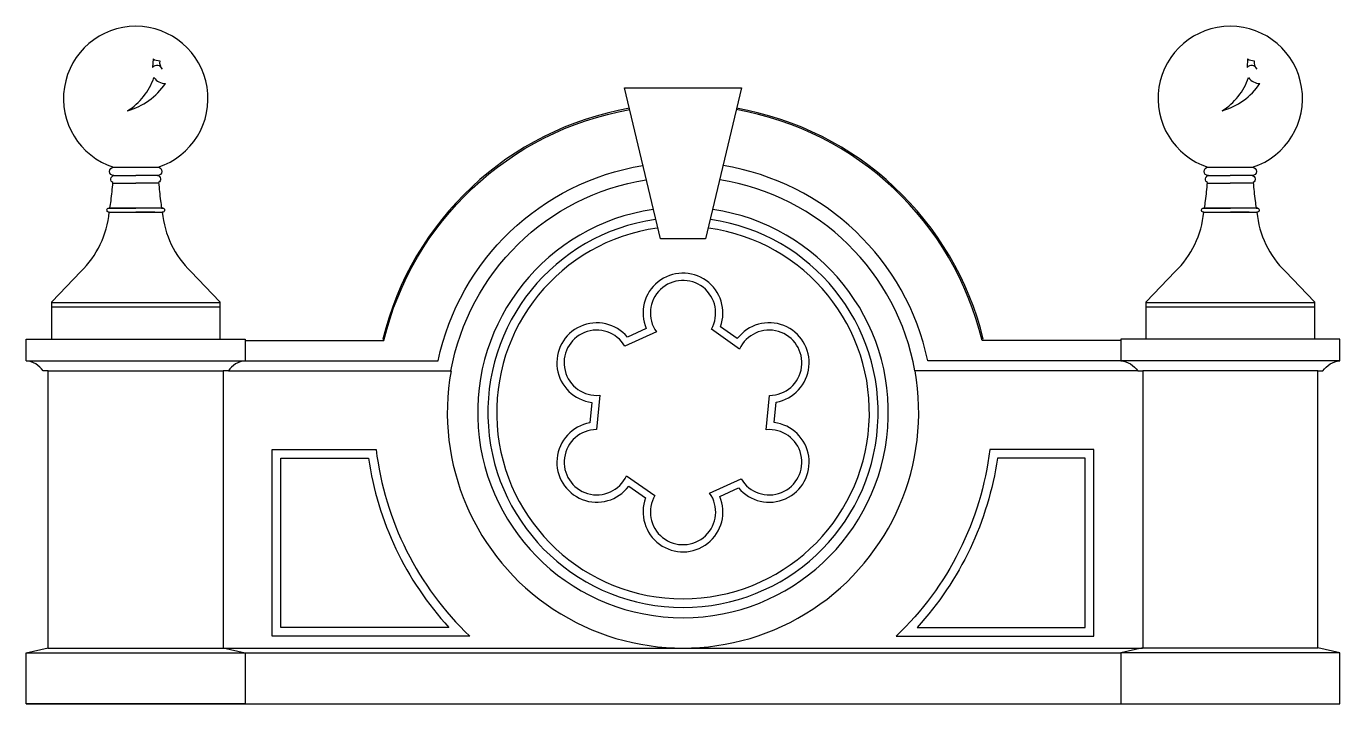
# Model space of a CAD drawing. Extents: x 206 to 2006, y 1977 to 2906.
import ezdxf

# ---------------------------------------------------------------- set-up
doc = ezdxf.new("R2010")
doc.units = 0
doc.header["$LTSCALE"] = 0.85
doc.header["$MEASUREMENT"] = 0
for name, color, linetype in [('2', 2, 'CONTINUOUS'), ('3', 3, 'CONTINUOUS'), ('4', 4, 'CONTINUOUS'), ('6', 7, 'CONTINUOUS'), ('7', 7, 'CONTINUOUS')]:
    doc.layers.add(name, color=color, linetype=linetype)

msp = doc.modelspace()

# ---------------------------------------------------------------- linework, layer by layer
at = {"layer": '2'}
msp.add_line((206.3, 1977.4), (2006.3, 1977.4), dxfattribs=at)
at = {"layer": '3'}
for p, q in [((380.1, 2861.8), (379.3, 2849.7)), ((1880.1, 2861.8), (1879.3, 2849.7)), ((326.2, 2701.7), (356.3, 2701.7)), ((386.3, 2701.7), (356.3, 2701.7)), ((1826.2, 2701.7), (1856.3, 2701.7)), ((1886.3, 2701.7), (1856.3, 2701.7)), ((325, 2691.5), (356.3, 2691.5)), ((387.7, 2691.5), (356.3, 2691.5)), ((1825, 2691.5), (1856.3, 2691.5)), ((1887.7, 2691.5), (1856.3, 2691.5)), ((319.4, 2651.4), (392.7, 2651.4)), ((394, 2657), (321, 2657)), ((321, 2657), (356.4, 2657)), ((382.3, 2651.4), (356.4, 2651.4)), ((1819.4, 2651.4), (1892.7, 2651.4)), ((1894, 2657), (1821, 2657)), ((1821, 2657), (1856.4, 2657)), ((1882.3, 2651.4), (1856.4, 2651.4)), ((471.5, 2527.4), (241, 2527.4)), ((1971.5, 2527.4), (1741, 2527.4)), ((694.8, 2477.4), (696.3, 2475.4)), ((236.3, 2433.8), (476.3, 2433.8)), ((1976.3, 2433.8), (1736.3, 2433.8)), ((235.8, 2053.8), (476.8, 2053.8)), ((476.8, 2053.8), (1735.8, 2053.8)), ((1976.8, 2053.8), (1735.8, 2053.8)), ((1976.8, 2053.8), (1735.8, 2053.8))]:
    msp.add_line(p, q, dxfattribs=at)
for points in [[(1233.9, 2391.1, 1.46697), (1180.7, 2478.1), (1157.7, 2494.5, 1.46697), (1055.8, 2491.9), (1030.1, 2480.2, 1.46697), (981.3, 2390.7), (978.6, 2362.5, 1.469734), (1031.9, 2275.7), (1055.1, 2259.8, 1.477377), (1156.7, 2261.7), (1182.4, 2273.4, 1.46697), (1231.2, 2363)], [(675.2, 2314.2, 0.150768), (785.4, 2082.2), (555.1, 2082.2), (555.1, 2314.2)], [(1537.2, 2314.2, -0.150768), (1427, 2082.2), (1657.3, 2082.2), (1657.3, 2314.2)]]:
    msp.add_lwpolyline(points, format="xyb", close=True, dxfattribs=at)
for centre, radius, start, end in [((385.4, 2845.2), 7.66, 18.448, 143.2511), ((388.7, 2874.7), 15.5, 236.2744, 271.8747), ((402.4, 2856.8), 13.4, 169.4933, 223.5567), ((1885.4, 2845.2), 7.66, 18.448, 143.2511), ((1888.7, 2874.7), 15.5, 236.2744, 271.8747), ((1902.4, 2856.8), 13.4, 169.4933, 223.5567), ((299.5, 2864), 86.4, 301.8032, 341.1754), ((318.6, 2882.1), 95.3, 286.1127, 325.3323), ((397.5, 2848), 20.1, 216.1625, 268.3826), ((1799.5, 2864), 86.4, 301.8032, 341.1754), ((1818.6, 2882.1), 95.3, 286.1127, 325.3323), ((1897.5, 2848), 20.1, 216.1625, 268.3826), ((1106.3, 2376.8), 423.6, 99.9905, 166.2571), ((1106.3, 2376.8), 423.6, 13.7429, 80.0095), ((1106.3, 2376.8), 281.4, 98.4048, 81.6193), ((1106.3, 2376.8), 267.4, 98.1572, 81.8702), ((1106.3, 2240.4), 54.8, 148.6523, 149.352)]:
    msp.add_arc(centre, radius, start, end, dxfattribs=at)
at = {"layer": '4'}
for p, q in [((471.5, 2521.3), (241.2, 2521.3)), ((1971.5, 2521.3), (1741.2, 2521.3)), ((1971.5, 2528.5), (1971.5, 2477.4)), ((506.3, 2047.3), (1706.3, 2047.3))]:
    msp.add_line(p, q, dxfattribs=at)
for points in [[(506.3, 2475.4), (696.3, 2475.4, -0.298563), (1033.2, 2792.1, -0.289902)], [(1706.3, 2475.4), (1516.2, 2475.4, 0.298563), (1179.3, 2792.1, 0.289902)], [(241.2, 2477.4), (241.2, 2528.5), (280.9, 2570.1, 0.17812), (320, 2651.4, -0.872096), (318.7, 2657), (321, 2657, 0.000584), (321, 2657.3, 0.005518), (322.4, 2667.2, 0.01375), (325, 2692.1, -0.718992), (326.2, 2701.7, -0.995473), (326, 2713.3), (386.5, 2713.3, -0.995473), (386.3, 2701.7, -0.708527), (387.7, 2692.2, 0.01382), (390.3, 2667.2, 0.005518), (391.7, 2657.3, 0.000584), (391.8, 2657), (394, 2657, -0.872096), (392.7, 2651.4, 0.17812), (431.9, 2570.1), (471.5, 2528.5), (471.5, 2477.4)], [(506.3, 2447.8), (770.7, 2447.8, -0.309558), (1051.1, 2715.4, -0.302478)], [(1741.2, 2477.4), (1741.2, 2528.5), (1780.9, 2570.1, 0.17812), (1820, 2651.4, -0.872096), (1818.7, 2657), (1821, 2657, 0.000584), (1821, 2657.3, 0.005518), (1822.4, 2667.2, 0.01375), (1825, 2692.1, -0.718992), (1826.2, 2701.7, -0.995473), (1826, 2713.3), (1886.5, 2713.3, -0.995473), (1886.3, 2701.7, -0.708527), (1887.7, 2692.2, 0.01382), (1890.3, 2667.2, 0.005518), (1891.7, 2657.3, 0.000584), (1891.8, 2657), (1894, 2657, -0.872096), (1892.7, 2651.4, 0.17812), (1931.9, 2570.1), (1971.5, 2528.5), (1971.5, 2477.4)], [(1729.4, 2433.8), (1424.2, 2433.8, 0.319373), (1156.8, 2695.8, 0.312691)]]:
    msp.add_lwpolyline(points, format="xyb", dxfattribs=at)
for points in [[(236.3, 2433.8), (229.4, 2433.8, 0.220832), (206.3, 2447.8), (206.3, 2477.4), (331.3, 2477.4), (506.3, 2477.4), (506.3, 2447.8, 0.220832), (483.2, 2433.8), (476.3, 2433.8), (476.3, 2053.9), (506.3, 2047.3), (506.3, 1977.4), (331.3, 1977.4), (206.3, 1977.4), (206.3, 2047.3), (236.3, 2053.9)], [(1976.3, 2433.8), (1983.2, 2433.8, -0.220832), (2006.3, 2447.8), (2006.3, 2477.4), (1881.3, 2477.4), (1706.3, 2477.4), (1706.3, 2447.8, -0.220832), (1729.4, 2433.8), (1736.3, 2433.8), (1736.3, 2053.9), (1706.3, 2047.3), (1706.3, 1977.4), (1881.3, 1977.4), (2006.3, 1977.4), (2006.3, 2047.3), (1976.3, 2053.9)]]:
    msp.add_lwpolyline(points, format="xyb", close=True, dxfattribs=at)
for centre in [(356.3, 2807.4), (1856.3, 2807.4)]:
    msp.add_arc(centre, 99, 288.0148, 251.9852, dxfattribs=at)
at = {"layer": '6'}
msp.add_lwpolyline([(1075.5, 2614.9), (1026.3, 2821.9), (1106.3, 2821.9), (1186.3, 2821.9), (1136.9, 2614.9)], close=True, dxfattribs=at)
at = {"layer": '7'}
for p, q in [((471.5, 2528.5), (471.5, 2477.4)), ((206.3, 2447.8), (506.3, 2447.8)), ((2006.3, 2447.8), (1706.3, 2447.8)), ((206.3, 2047.3), (506.3, 2047.3)), ((2006.3, 2047.3), (1706.3, 2047.3)), ((2006.3, 2047.3), (1706.3, 2047.3))]:
    msp.add_line(p, q, dxfattribs=at)
for points in [[(1706.3, 2447.8), (1441.8, 2447.8, 0.309618), (1161.3, 2715.4, 0.302478)], [(483.2, 2433.8), (788.3, 2433.8, -0.319297), (1055.7, 2695.8, -0.319297)]]:
    msp.add_lwpolyline(points, format="xyb", dxfattribs=at)
for points in [[(1224.7, 2400.2, 1.821465), (1183.7, 2463.7), (1145.2, 2491.1, 1.821465), (1069.8, 2487.3), (1026.7, 2467.7, 1.821465), (992.3, 2400.4), (987.8, 2353.4, 1.821465), (1028.8, 2290), (1067.8, 2263.2, 1.842143), (1142.8, 2266.3), (1185.8, 2285.9, 1.821465), (1220.2, 2353.2)], [(685.7, 2326.2, 0.174123), (814, 2070.2), (543.1, 2070.2), (543.1, 2326.2)], [(1526.7, 2326.2, -0.174123), (1398.4, 2070.2), (1669.3, 2070.2), (1669.3, 2326.2)]]:
    msp.add_lwpolyline(points, format="xyb", close=True, dxfattribs=at)
for radius, start, end in [(255.4, 97.9233, 82.1073), (323, 169.8458, 10.1542)]:
    msp.add_arc((1106.3, 2376.8), radius, start, end, dxfattribs=at)

doc.saveas('drawing.dxf')
